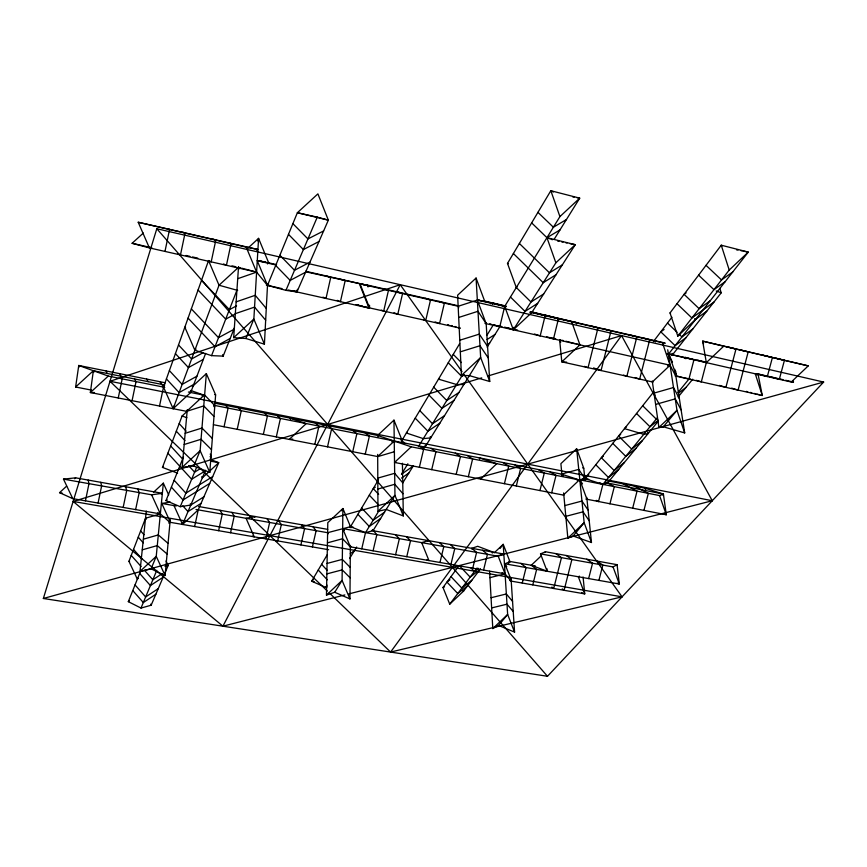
<?xml version="1.0" encoding="UTF-8"?>
<svg xmlns="http://www.w3.org/2000/svg" width="867" height="867" viewBox="0 0 867 867"><rect width="100%" height="100%" fill="white"/><g stroke="black" fill="none" stroke-linecap="round" stroke-linejoin="round"><path stroke-width="1.3" d="M350.983 527.83L342.898 508.517L327.802 522.638L326.469 595.087L334.727 592.269L349.954 598.934L350.366 545.419M238.533 266.808L233.689 337.664L245.86 338.488L264.413 344.166L267.556 284.159M187.261 409.701L182.146 467.324L193.785 466.067L209.781 472.407L215.623 394.897L206.357 373.623L192.301 386.595M206.357 373.623L200.136 450.656L193.785 466.067M146.274 511.086L139.999 571.429L151.086 568.85L165.098 575.504L170.279 519.344M153.546 492.228L163.343 483.157L156.233 556.343L151.086 568.85M85.443 500.844L88.976 483.667L88.206 480.08M118.248 397.986L122.193 378.857L119.711 373.666M98.079 503.055L101.623 485.91L100.713 482.312M132.077 400.684L136.032 381.621L134.613 378.966M164.979 251.419L169.542 229.473L167.439 228.639M123.168 507.423L126.734 490.375L125.552 486.734M135.62 509.601L139.197 492.597L137.875 488.934M159.517 406.049L163.505 387.094L208.546 260.577L209.326 260.707M173.66 406.19L173.129 408.704L163.505 387.094L160.016 381.74M183.1 521.88L182.547 524.448L173.985 505.591L174.646 505.483M194.641 526.54L198.24 509.872L218.733 462.685L210.399 459.445M224.044 426.781L228.064 408.238L225.539 405.322M237.211 429.328L241.243 410.85L238.577 407.902M218.636 530.691L222.266 514.109L220.055 510.305M230.557 532.75L234.188 516.212L231.847 512.386M263.351 434.4L267.404 416.019L264.424 413.028M266.353 285.059L285.937 290.347L296.926 291.951L297.511 289.318M276.313 436.914L280.388 418.577L277.256 415.575M265.974 538.884L269.637 522.465L266.917 518.607M277.668 540.91L281.341 524.535L278.502 520.655M314.819 444.37L318.926 426.196L315.36 423.118M300.892 544.931L304.588 528.632L301.51 524.73M327.52 446.83L331.638 428.71L327.921 425.61M312.423 546.925L316.13 530.669L312.933 526.757M352.728 451.718L356.868 433.695L352.88 430.552M365.235 454.145L369.385 436.166L365.256 433.001M361.745 548.833L365.506 532.631L378.955 510.782M373.07 550.816L376.852 534.657L372.55 529.585M395.58 554.739L399.373 538.656L395.309 534.69M419.379 467.259L423.627 449.269L418.837 445.941M406.753 556.69L410.557 540.65L406.385 536.673M431.712 469.643L435.971 451.707L431.051 448.358M456.183 474.368L460.464 456.53L455.283 453.138M439.981 562.477L443.806 546.557L439.309 542.547M487.113 347.158L499.782 326.772L504.692 306.387L559.919 216.598L579.73 198.153L550.827 190.718L507.488 263.416L516.288 287.519L530.994 301.987L543.685 293.956M468.332 476.72L472.623 458.925L467.302 455.522M450.948 564.395L454.785 548.508L450.179 544.487M507.91 328.051L513.329 329.807L513.947 327.271M472.753 568.199L476.601 552.387L471.789 548.345L477.695 546.286L493.193 552.16L492.293 553.016M504.41 483.688L508.723 466.045L503.023 462.577M483.569 570.085L487.438 554.316L482.518 550.252M516.309 485.986L520.634 468.397L514.814 464.907M539.946 490.559L544.292 473.057L538.212 469.535M522.237 583.047L526.096 567.538L520.85 563.398M551.672 492.824L556.029 475.365L549.83 471.832M532.772 584.878L536.64 569.402L531.287 565.251L541.084 555.975M657.424 417.634L602.879 484.382L598.49 501.646L596.279 500.378M588.639 578.582L592.562 563.236L586.688 559.193M609.924 503.868L614.324 486.636L607.539 483.017L607.106 481.803M598.913 580.391L602.825 565.089L596.864 561.036M632.65 508.257L637.061 491.123L623.189 483.884M643.921 510.435L648.343 493.345L634.254 486.073M763.036 355.188L772.41 357.529L767.328 376.549L758.029 373.98L762.266 395.504L676.466 376.3L668.945 354.094L791.278 382.022L808.261 365.874L702.649 341.121L706.334 362.623L701.316 381.859L696.418 380.342M43.35 598.49L156.808 228.736L823.65 382.054L547.489 676.282L43.35 598.49L823.65 382.054M240.733 267.936L238.49 267.339L219.026 285.232L173.129 408.704L190.686 392.502L205.62 353.411M177.594 473.187L162.454 467.4L182.113 415.976L187.489 411.023M138.276 578.322L137.333 579.199L128.945 561.317L145.526 518.238L160.352 513.903L169.986 522.465L169 523.375M185.581 327.26L184.823 327.195L194.858 350.235L211.559 355.643L236.929 290.207L237.677 290.315M257.618 240.853L258.583 238.371L268.672 262.82L276.595 264.63M211.559 355.643L223.166 356.12L234.48 327.683M203.908 496.824L190.805 505.027L180.249 506.707L166.009 500.638L183.49 456.768M166.063 560.982L168.155 565.522L151.151 605.231L141.007 608.06L128.316 601.665L140.877 570.378M282.003 288.613L267.491 285.373L297.37 212.729L317.896 193.872L328.344 220.153L296.926 291.951L294.097 290.705M245.86 338.488L253.858 319.067L258.583 238.371L247.713 248.341M180.249 506.707L196.549 467.465M141.007 608.06L156.775 570.367M205.566 470.261L182.547 524.448L198.24 509.872L197.362 509.493M210.313 459.087L211.375 456.606L210.248 454.059M285.937 290.347L317.268 217.14L328.344 220.153L297.37 212.729L317.268 217.14M481.727 377.871L73.131 501.429L222.927 626.191L400.218 284.701L462.024 371.661M341.598 510.761L342.898 508.517L342.086 580.424L349.954 598.934M327.303 554.642L311.643 581.226L325.699 587.371L327.162 586.894M196.018 509.482L327.618 532.696L350.506 526.692L378.532 479.7M401.616 440.978L459.64 343.668M325.699 587.371L327.065 585.117M349.607 558.489L356.651 547.034M401.54 474.065L407.869 463.78M418.414 446.635L462.284 375.313M487.07 335.03L493.442 324.67L494.786 324.854M334.727 592.269L342.086 580.424L326.469 595.087M402.667 483.006L413.191 466.078M424.407 448.033L480.654 357.486L476.07 278.047L457.624 295.203L461.439 375.444L469.383 375.617L489.725 381.502L486.116 322.806M554.208 239.216L579.73 198.153L576.934 197.643M490.885 303.862L492.012 302.811L504.692 306.387L513.329 329.807L555.866 262.788L575.265 244.689L546.947 237.688L531.655 222.884M513.329 329.807L531.731 312.608L575.265 244.689L569.803 243.551M329.297 592.909L390.594 652.071L621.541 335.583L712.262 500.736L348.816 593.917M480.426 568.958L463.661 590.991L449.735 604.158L442.994 587.49L458.99 565.739M449.735 604.158L477.088 567.993M706.8 311.155L695.898 319.078L677.81 336.136L670.018 312.933L721.246 245.209L748.286 252.091L668.403 354.245L672.478 362.146M653.35 341.631L671.914 317.235M500.031 548.464L503.218 544.313L509.937 561.653L508.962 561.274M575.027 450.916L576.653 448.792L583.74 468.223L584.987 480.166M677.81 336.136L729.223 270.049L748.286 252.091L743.853 251.246M719.805 288.397L721.236 292.797L672.554 354.733L667.091 353.92M653.881 391.656L584.813 478.519L582.234 479.213M677.853 392.632L688.929 379.096L693.936 359.794L685.418 357.388L684.345 358.407M658.4 421.037L607.539 483.017L602.879 484.382L583.697 478.161M678.146 396.978L692.744 379.193M489.573 571.245L492.792 628.575L498.558 625.432L507.65 614.475L503.218 544.313L494.223 552.81M652.255 380.949L658.909 427.464L663.342 426.802L676.986 410.351L667.72 349.791M563.626 492.933L567.852 538.169L573.13 536.001L584.163 522.703L576.653 448.792L560.895 463.661L562.011 475.636M662.442 494.97L663.407 494.06L645.265 488.251L608.157 480.903M616.209 565.512L617.087 564.688L545.527 551.759L540.52 553.883L547.131 571.255L531.287 565.251M508.571 563.236L510.36 561.545L535.394 565.978M658.909 427.464L676.986 410.351L684.692 432.926L663.342 426.802M544.639 552.604L545.527 551.759M567.852 538.169L584.163 522.703L591.478 542.525L573.13 536.001M756.978 374.978L758.029 373.98M492.792 628.575L507.65 614.475L514.575 632.119L498.558 625.432M560.364 339.723L559.616 339.626L561.805 361.853L652.396 381.913L670.083 365.224L662.442 342.736L529.77 312.163M626.538 426.683L624.478 428.634L643.802 434.302L648.093 433.598L647.649 432.319M579.329 479.96L411.218 446.819L394.528 462.447L563.344 495.079L579.329 479.96L561.383 474.108L213.835 405.268M502.925 554.913L503.835 554.056L371.629 530.463M697.686 360.195L706.334 362.623L723.717 346.193L808.261 365.874M583.827 479.451L588.747 474.802M427.464 541.463L428.385 540.596L421.687 542.623L428.948 560.559L427.019 559.789M655.311 341.891L656.395 340.861M349.574 527.57L351.449 525.814M576.414 323.89L577.53 322.838L531.146 311.827M377.676 454.406L377.969 511.292L394.962 495.36L393.965 420.148L377.578 435.44L215.059 403.253M313.442 579.524L311.643 581.226L314.201 581.649M577.53 322.838L571.711 321.83L579.925 344.849L561.805 361.853L562.943 361.918M439.558 378.153L438.485 379.15L456.627 384.525L463.878 384.536L463.368 383.203M461.439 375.444L480.654 357.486L489.725 381.502M394.756 442.354L394.236 441.075L377.687 456.551L213.445 424.722M407.392 432.048L406.374 433.012L423.334 438.637L430.726 437.878L430.227 436.621M378.153 481.055L377.178 481.976L378.164 482.334M254.334 517.436L255.288 516.537L246.065 518.303L254.226 536.846L252.427 536.088M516.288 287.519L517.469 286.424M139.999 571.429L156.233 556.343L165.098 575.504M128.316 601.665L129.237 600.809M213.726 406.623L214.81 405.615L204.634 395.038L202.087 395.861M162.454 467.4L163.484 466.446M367.814 286.804L368.984 285.72L305.628 271.263M368.345 286.63L369.515 285.546L457.96 305.737M182.146 467.324L200.136 450.656L209.781 472.407M161.37 494.223L162.357 493.312L75.646 477.836L63.486 479.126L72.752 498.633L160.352 513.903L151.606 494.797L63.486 479.126M166.009 500.638L167.017 499.706M72.752 498.633L59.552 492.662L66.596 486.17M74.638 478.757L75.646 477.836M233.689 337.664L253.858 319.067L264.413 344.166M164.784 384.991L93.365 370.729L90.363 392.534L186.665 411.348L204.157 395.189L190.523 390.421M164.752 387.343L108.277 376.083L90.363 392.534L94.449 392.502M256.719 250.596L257.933 249.479L138.211 222.255L149.373 247.897L256.599 272.119L267.491 285.373L268.716 284.246M267.48 263.926L268.672 262.82L267.556 262.538M194.858 350.235L196.007 349.173M149.373 247.897L132.098 243.291L143.326 233.05M618.745 469.361L608.493 477.511L595.77 464.745M471.854 580.218L461.862 588.129L450.981 576.631M467.736 585.637L457.765 593.537L446.96 582.093L449.962 579.752M624.457 462.404L614.172 470.553L601.351 457.711L603.421 456.107M636.118 448.196L625.79 456.345L612.752 443.373M478.454 568.351L474.412 571.526L470.716 567.636M642.068 440.945L631.707 449.106L618.572 436.058L620.664 434.443M480.242 569.196L470.185 577.129L459.152 565.522M658.324 420.224L649.979 426.748L636.519 413.483M678.72 392.989L686.09 387.3M685.949 337.686L675.122 345.651L660.795 331.833L664.079 329.493M692.798 328.972L681.95 336.927L679.056 334.153M713.964 302.052L691.931 317.983L676.997 303.71M710.29 300.676L699.16 308.695L684.085 294.336L686.122 292.905M350.301 553.623L354.408 550.675M725.126 281.699L713.953 289.676L698.596 275.153M380.646 518.444L369.299 526.475L357.887 514.315M732.723 271.989L721.528 279.943L706.02 265.324M384.525 512.191L373.146 520.233L361.647 508.019M401.486 478.107L408.899 472.981M401.454 474.206L413.147 466.143M375.324 487.167L373.222 488.609L378.641 494.331M423.009 447.285L426.239 445.085M439.872 423.161L427.897 431.224L415.228 418.154M444.543 415.651L432.514 423.714L419.747 410.568M454.07 400.316L441.953 408.368L428.981 395.081M458.936 392.48L446.776 400.532L433.695 387.17M155.865 594.231L143.315 602.543L132.77 590.568M158.26 588.628L145.656 596.951L135.035 584.922M163.148 577.216L150.414 585.561L139.652 573.412M463.888 374.88L461.656 376.343L448.25 362.764M162.432 573.499L152.841 579.763L144.507 570.367M487.384 344.535L489.638 343.083M487.07 339.506L495.024 334.424M537.659 303.352L525.012 311.405L510.446 297.023M201.057 503.391L188.009 511.584L182.774 505.797M556.018 274.72L543.23 282.696L513.383 253.522M209.716 483.439L183.045 499.988L171.395 487.135M562.325 264.868L549.494 272.823L519.376 243.475M212.686 476.612L185.874 493.16L174.137 480.253M205.295 470.911L191.65 479.245L167.884 453.203M200.31 468.668L194.598 472.147L188.594 465.59M555.866 262.788L546.947 237.688L559.974 229.95M566.454 219.524L553.384 227.23L537.941 212.339M193.775 384.406L179.111 392.61L166.421 378.912M540.52 553.883L613.056 566.931L617.087 564.688L619.298 583.99L504.876 563.799L511.66 581.215L584.737 593.873L583.079 576.978M196.917 376.191L182.168 384.384L169.379 370.61M203.333 359.393L188.421 367.565L175.416 353.628M203.149 352.685L191.618 358.971L178.504 344.947M230.199 338.455L215.016 346.724L188.063 318.113M233.797 329.417L218.527 337.675L191.347 308.901M235.217 314.071L225.713 319.132L198.066 290.022M579.47 576.154L578.332 576.761L584.737 593.873L583.74 593.483M305.542 272.26L290.185 280.399L275.684 265.454M236.561 305.856L229.397 309.649L201.502 280.355M309.952 262.181L294.52 270.287L279.878 255.256M319.002 241.514L303.385 249.566L288.483 234.35M323.629 230.925L307.937 238.934L292.883 223.632M504.876 563.799L510.36 561.545M442.994 587.49L444.511 586.872M577.194 480.535L579.806 479.83L659.57 495.566L663.407 494.06L666.311 514.76L585.854 499.045M511.237 581.323L505.082 573.835L350.355 546.849L342.671 528.577L498.222 556.235L503.835 554.056M237.721 278.708L256.599 272.119L246.206 247.138L138.211 222.255M236.138 301.857L255.245 295.3L266.288 308.457M235.325 313.648L254.551 307.113L265.67 320.216M327.347 591.034L110.001 381.285L400.218 284.701M458.686 317.463L477.988 311.296L486.17 323.673L670.083 365.224L675.924 376.462M187.131 411.207L203.745 405.919L213.997 416.453M459.77 340.243L479.31 334.12L487.557 346.399M185.17 433.283L201.957 428.049L212.339 438.474M460.323 351.839L479.982 345.738L488.273 357.963M184.172 444.5L201.057 439.287L211.494 449.659M488.197 375.91L621.541 335.583M391.689 441.823L394.236 441.075M667.514 365.972L670.083 365.224L668.76 364.888M563.344 495.079L564.005 494.884M394.377 451.707L378.196 456.486M143.348 539.198L158.314 534.917L168.057 543.371M377.795 478.107L394.669 473.306L402.754 482.832M142.242 549.841L157.274 545.581L167.082 553.98M655.615 404.434L675.23 398.874L681.126 409.961M377.849 489.053L394.81 484.274L402.938 493.746M349.423 546.47L351.33 546.578M327.433 542.85L342.552 538.743L350.355 546.849M327.054 563.452L342.324 559.388L350.203 567.386M564.807 505.591L581.963 501.05L588.097 510.034M584.499 478.606L579.806 479.83L586.992 499.425M326.859 573.889L342.205 569.857L350.116 577.801M565.815 516.342L583.058 511.823L589.202 520.764M222.927 626.191L344.882 594.925M489.931 577.639L505.082 573.835L498.222 556.235M491.058 597.731L506.35 593.971L512.549 601.362M491.632 607.919L507 604.18L513.221 611.517M328.127 532.576L328.105 533.844M390.594 652.071L622.04 596.843L464.365 374.967M164.947 566.27L168.155 565.522L165.51 565.089M377.969 511.292L386.205 509.438L403.318 515.919L402.418 463.249M128.945 561.317L129.606 561.177M480.827 478.963L496.748 463.682L479.267 457.884L479.754 459.131M146.209 518.119L145.526 518.238L146.068 519.42M328.68 549.732L170.409 522.346L161.771 503.434L170.344 502.134M394.528 462.447L396.013 462.241M151.606 494.797L162.357 493.312M210.042 456.736L211.375 456.606M378.088 436.708L377.578 435.44L378.586 435.353M292.797 439.114L289.21 439.406L306.149 423.67L290.022 418.1L290.564 419.39M186.665 411.348L187.38 411.326M76.448 387.007L75.624 387.007L78.756 365.473L165.434 382.824M163.505 387.094L164.242 387.094M652.396 381.913L653.241 381.924M791.278 382.022L793.478 382.076L793.067 380.743M690.609 379.139L683.695 377.73M563.691 361.973L566.66 362.157M757.346 373.926L755.265 373.796L762.266 395.504L760.933 395.157M706.334 362.623L707.006 362.699M668.945 354.094L707.071 362.341M662.442 342.736L665.412 343.191M458.643 306.354L360.022 283.867L369.537 307.904L460.431 328.235M73.131 501.429L622.04 596.843M305.758 271.794L368.984 285.72M59.552 492.662L62.196 493.128M360.022 283.867L369.515 285.546M198.641 506.512L327.726 529.369M161.771 503.434L176.261 505.992M350.506 526.692L353.162 527.169M572.74 196.885L574.138 197.134M267.491 285.373L257.271 260.729L268.672 262.82M210.746 461.201L218.733 462.685L202.314 477.912L201.762 476.677M736.527 249.826L737.99 250.108M740.917 250.671L742.39 250.953M91.555 390.128L75.624 387.007L93.365 370.729L93.994 372.084M588.736 479.299L584.813 478.519L578.744 469.383L561.859 473.978L563.236 475.994M605.014 482.518L663.407 494.06M188.399 392.047L204.157 395.189M110.001 381.285L712.262 500.736M584.293 476.178L586.948 476.698M246.206 247.138L257.933 249.479M557.622 241.037L558.966 241.319M561.664 241.871L563.019 242.153M565.728 242.717L567.083 242.988M716.24 290.965L721.236 292.797M287.963 289.946L369.006 308.078L369.006 305.444M132.098 243.291L151.801 247.745M185.95 255.462L189.895 256.361M192.517 256.946L197.774 258.138M231.988 265.866L235.889 266.754M497.94 325.689L501.885 326.577M504.507 327.173L509.753 328.355M512.375 328.951L517.632 330.132M550.437 337.556L555.682 338.737M758.213 374.013L783.031 379.681M785.643 380.288L793.478 382.076M257.271 260.729L275.619 264.912M694.543 318.763L695.898 319.078M482.431 300.6L506.133 306.062M505.699 306.279L482.345 300.86M530.506 312.001L664.111 342.801M506.176 306.723L477.349 300.08L458.155 306.268L458.708 307.742M723.717 346.193L702.649 341.121L703.549 343.874M530.463 312.304L531.731 312.608M478.671 299.949L479.895 300.253M774.925 357.952L784.429 360.325L779.335 379.291L769.907 376.69M739.074 349.607L748.199 351.894L738.088 390.096L731.683 388.123M726.99 346.8L735.985 349.043L725.896 387.365L719.577 385.414M671.264 354.408L672.554 354.733L672.088 353.357M259.71 260.534L261.942 261.097M264.186 261.671L265.302 261.964M560.873 339.951L559.616 339.626L560.635 342.465M562.13 340.276L563.398 340.601M565.913 341.251L567.181 341.576M568.449 341.901L574.81 343.538M576.078 343.863L579.925 344.849M489.757 323.716L490.982 324.03M484.924 323.348L486.17 323.673L477.349 300.08L484.794 301.467L476.07 278.047M746.368 391.385L747.679 391.732M750.313 392.415L751.635 392.751M754.29 393.445L755.612 393.781M756.945 394.127L759.6 394.821M675.902 375.704L678.493 376.376M679.793 376.712L682.394 377.394M675.165 375.964L676.466 376.3L675.675 371.195M241.86 268.228L244.115 268.824M245.242 269.117L256.599 272.119M447.6 324.572L448.803 324.887M451.208 325.526L452.422 325.851M454.839 326.491L456.053 326.805M458.48 327.455L459.694 327.769M357.768 304.75L358.938 305.065M361.279 305.693L362.46 306.008M364.812 306.636L365.993 306.951M367.175 307.265L369.537 307.904L369.537 305.271M356.066 304.62L358.407 305.238M359.577 305.552L361.929 306.181M363.1 306.495L369.006 308.078L359.48 284.051M641.591 337.61L649.697 339.799L639.673 379.096L635.132 377.557M670.018 312.933L670.559 313.085M628.922 334.684L636.877 336.84L626.874 376.256L623.525 375.118M603.367 328.799L611.029 330.88L601.059 370.545L593.559 367.944M590.481 325.829L598.002 327.878L588.054 367.662L584.369 366.383M544.53 314.916L558.456 318.774L553.514 338.889L546.535 336.667M531.504 311.914L545.137 315.696L540.195 335.876L534.505 334.055M236.929 290.207L219.026 285.232L208.546 260.577L211.201 261.856L215.818 240.137L213.087 239.151M507.488 263.416L508.387 263.666M438.735 301.348L444.381 303.125L439.569 323.575L435.115 321.939M425.047 298.226L430.52 299.96L425.719 320.476L423.562 319.674M582.624 467.866L583.74 468.223M397.433 291.919L402.559 293.577L397.79 314.222L394.008 312.77M493.442 324.67L499.782 326.751M383.517 288.744L388.459 290.358L383.713 311.069L381.274 310.126M662.854 513.622L666.311 514.76L659.57 495.566M400.988 439.937L404.683 443.048M377.578 435.44L411.218 446.819M340.742 279.272L345.142 280.778L340.428 301.683L337.176 300.34M326.491 276.02L330.706 277.483L326.014 298.454L322.903 297.143M214.648 394.561L215.623 394.897M228.129 242.619L231.066 243.649L226.428 265.302L223.567 263.969M189.7 392.166L190.686 392.502M108.277 376.083L78.756 365.473L79.374 366.817M182.113 415.976L186.893 417.731M617.261 583.231L619.298 583.99L613.056 566.931M546.947 237.688L549.884 238.804M551.13 239.27L552.366 239.736M581.724 592.714L582.732 593.104M182.753 232.161L185.061 233.05L180.477 254.92L178.244 253.728M502.112 572.686L503.098 573.065M504.095 573.445L505.082 573.835M509.688 580.446L511.66 581.215M349.585 526.323L365.506 532.631L373.016 530.712L394.962 495.36L403.318 515.919M462.74 590.611L463.661 590.991M157.751 512.776L160.352 513.903M168.675 521.587L170.409 522.346M169.119 522.086L169.986 522.465M553.374 192.008L550.827 190.718L559.919 216.598M599.541 482.572L602.879 484.382M722.168 245.805L721.246 245.209L729.223 270.049M566.194 555.498L571.884 559.518L564.092 590.297L562.228 588.856M555.888 553.634L561.469 557.644L553.699 588.498L551.867 587.057M667.492 323.033L677.127 332.299M642.675 405.745L656.243 419.086M453.246 354.386L461.352 362.579M342.671 528.577L344.394 530.387M369.309 495.165L378.283 504.648M321.614 564.309L327.065 570.226M318.243 570.02L327.282 579.828M179.187 423.627L186.167 431.213M176.304 431.181L184.964 440.609M170.647 445.963L182.59 459.022M140.638 530.94L144.052 534.755M138.243 537.172L143.315 542.861M133.529 549.396L141.885 558.792M131.22 555.389L141.115 566.53M156.808 228.736L547.489 676.282M504.453 563.908L506.751 566.725M579.806 479.83L582.516 483.873M146.653 379.063L148.214 381.675M655.214 395.319L654 393.109L673.496 387.527L679.381 398.668M150.652 604.158L151.151 605.231M163.343 483.157L168.686 494.927M190.263 503.825L190.805 505.027M222.548 354.701L223.166 356.12M238.49 267.339L239.14 268.878M106.132 370.957L107.183 373.482M296.297 290.434L296.926 291.951M393.965 420.148L402.028 440.284L402.071 442.994M471.789 548.345L472.222 549.44M492.012 302.811L492.554 304.241M561.383 474.108L561.838 475.333M557.47 317.896L557.98 319.305M645.265 488.251L645.677 489.432M685.418 357.388L685.884 358.765M674.819 369.309L684.692 432.926M586.775 497.409L591.478 542.525M546.914 568.654L547.131 571.255M510.988 577.606L514.575 632.119"/></g></svg>
